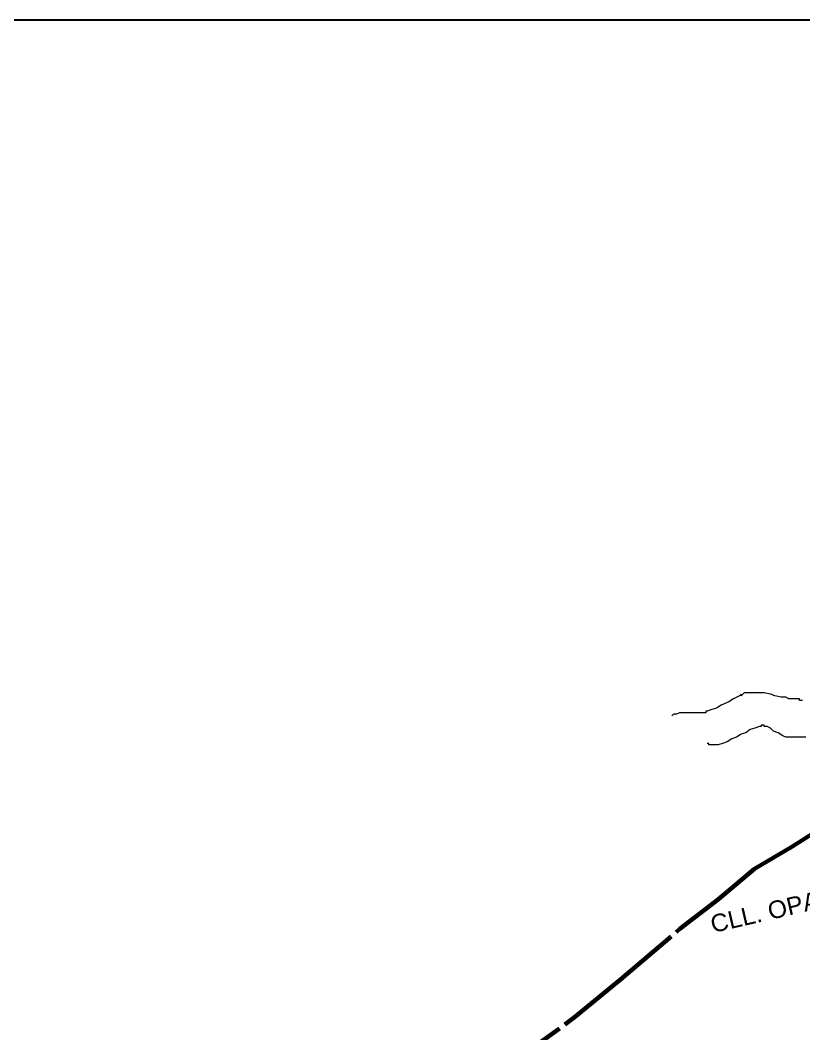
# Model space of a CAD drawing. Header units: millimetres. Extents: x -3867 to 635, y 1591 to 3666.
# Drawn here: x 107.8 to 225.4, y 1984.7 to 2136.9 of the extents above; entities that cross this region are included whole.
import ezdxf

# ---------------------------------------------------------------- set-up
doc = ezdxf.new("R2010")
doc.units = ezdxf.units.MM
doc.linetypes.add('TLSIGC_004', pattern=[7, 4, -1, 1, -1])
doc.linetypes.add('TLSIGC_007', pattern=[28, 10, -1, 10, -1, 2, -1, 2, -1])
for name, color, linetype, lineweight in [('DISTRITO', 42, 'TLSIGC_007', 60), ('MARCO DE CONSTRUCCION', 7, 'Continuous', 5), ('NOMBRE DE CALLES', 92, 'TLSIGC_017', 5), ('RIOS', 161, 'TLSIGC_004', 20)]:
    doc.layers.add(name, color=color, linetype=linetype, lineweight=lineweight)
doc.styles.get("Standard").update_dxf_attribs({"font": 'arial.ttf'})
doc.linetypes.add('TLSIGC_017', pattern='A,0.5,["=",Standard,S=1.6,R=0,X=-0.2,Y=-0.8],0.5', length=1)

msp = doc.modelspace()

# ---------------------------------------------------------------- linework, layer by layer
at = {"layer": 'DISTRITO'}
msp.add_lwpolyline([(180.6, 1979.68), (190.92, 1987.15), (197.86, 1992.86), (206.77, 2000.48), (212.6, 2004.92), (217.98, 2009.52), (223.61, 2012.8), (231.06, 2017.59), (238.07, 2022.28), (246.78, 2027.12), (251.35, 2030.3), (259.28, 2035.6), (266.86, 2040.68), (272.89, 2045.15), (273.97, 2045.28), (292.14, 2052.93), (315.64, 2062.44), (336.05, 2062.63), (355.39, 2063.49), (377.43, 2060.79), (397.66, 2058.38), (416.94, 2061), (424.11, 2059.6), (437.76, 2047.32)], dxfattribs=at)
at = {"layer": 'MARCO DE CONSTRUCCION', "color": 7, "linetype": 'Continuous', "lineweight": 30}
msp.add_lwpolyline([(-168.34, 1874.48), (-189.9, 1874.48), (-189.9, 1612.02), (-168.34, 1612.02), (-168.34, 1874.48), (-168.34, 1612.02), (631.59, 1612.02), (631.59, 2136.95), (-179.12, 2136.95), (-179.12, 1874.48)], dxfattribs=at)
at = {"layer": 'RIOS'}
for points in [[(225.21, 2034.8), (224.99, 2034.8), (224.74, 2034.8), (224.74, 2035.03), (224.52, 2035.03), (224.29, 2035.03), (224.06, 2035.03), (223.6, 2035.03), (223.14, 2035.03), (222.67, 2035.26), (221.98, 2035.26), (221.06, 2035.49), (220.37, 2035.72), (219.44, 2035.95), (218.52, 2035.95), (217.83, 2035.95), (217.14, 2035.95), (216.9, 2035.95), (216.45, 2035.95), (215.98, 2035.49), (215.98, 2035.72), (215.75, 2035.49), (214.82, 2035.03), (214.13, 2034.57), (212.98, 2034.1), (212.28, 2033.64), (211.59, 2033.42), (210.9, 2033.18), (210.67, 2033.18), (210.67, 2032.95), (210.43, 2032.95), (210.2, 2032.95), (209.98, 2032.95), (209.74, 2032.95), (209.52, 2032.95), (208.82, 2032.95), (208.13, 2032.95), (207.44, 2032.95), (206.75, 2032.95), (206.28, 2032.72), (205.82, 2032.72), (205.59, 2032.49)], [(225.68, 2029.26), (224.99, 2029.26), (224.29, 2029.26), (223.83, 2029.26), (223.6, 2029.26), (223.37, 2029.26), (223.14, 2029.26), (222.91, 2029.26), (222.67, 2029.26), (222.22, 2029.49), (221.52, 2029.95), (220.82, 2030.18), (220.37, 2030.64), (219.91, 2030.88), (219.44, 2030.88), (219.44, 2031.1), (219.21, 2031.1), (218.99, 2031.1), (218.99, 2030.88), (218.75, 2030.88), (218.06, 2030.64), (217.36, 2030.41), (216.67, 2029.95), (215.98, 2029.71), (215.29, 2029.26), (214.6, 2029.02), (213.9, 2028.56), (213.21, 2028.34), (212.53, 2028.1), (211.83, 2028.1), (211.59, 2028.1), (211.13, 2028.1), (211.13, 2028.34), (210.9, 2028.34)]]:
    msp.add_lwpolyline(points, dxfattribs=at)

# ---------------------------------------------------------------- texts
at = {"layer": 'NOMBRE DE CALLES'}
msp.add_text('CLL. OPALO', height=2.641, rotation=13, dxfattribs=at).set_placement((211.74, 1999.85))

doc.saveas('drawing.dxf')
